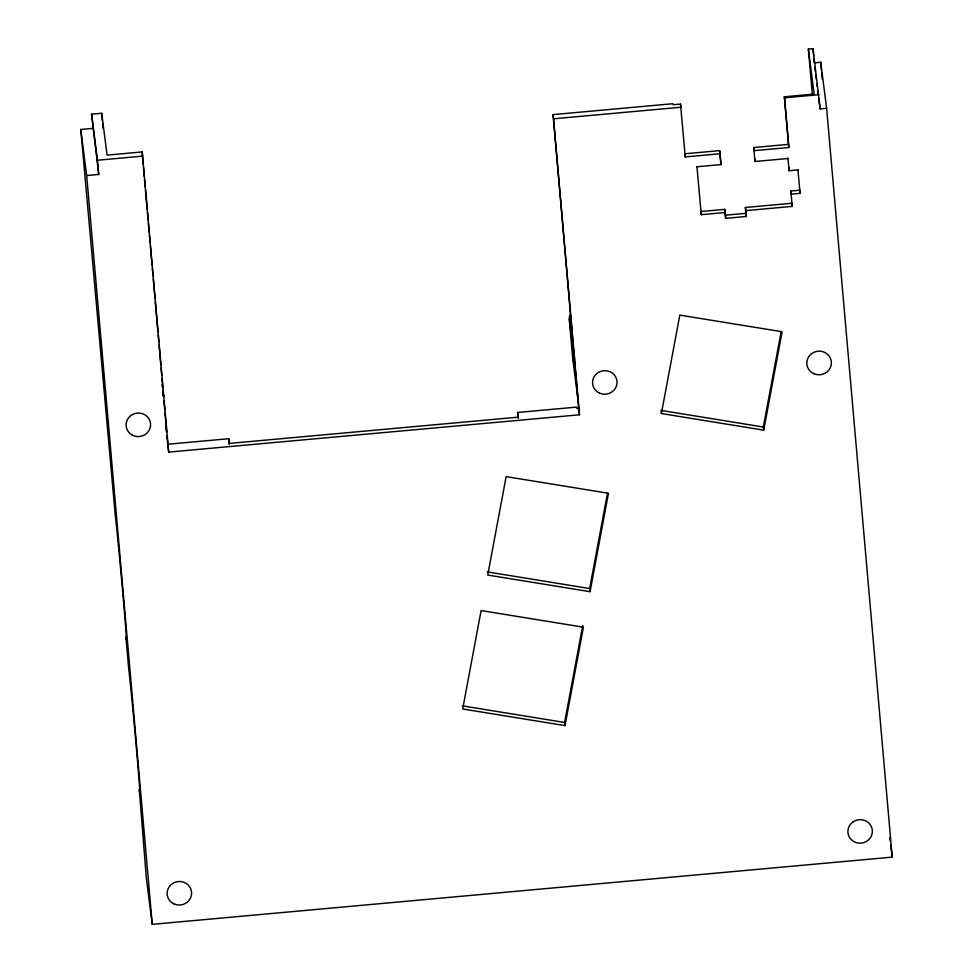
<?xml version="1.0" encoding="UTF-8"?>
<svg xmlns="http://www.w3.org/2000/svg" width="973" height="973" viewBox="0 0 973 973"><rect width="100%" height="100%" fill="white"/><g stroke="black" fill="none" stroke-linecap="round" stroke-linejoin="round"><path stroke-width="1.46" d="M565.009 725.603L583.423 627.184L481.1 610.558L462.698 708.976L565.009 725.603L564.608 722.465L582.742 625.53M590.064 591.681L608.466 493.262L506.142 476.636L487.741 575.055L590.064 591.681L589.662 588.543L607.505 493.104M661.397 413.537L679.811 315.118L782.122 331.744L763.72 430.163L661.397 413.537L661.129 411.445M763.72 430.163L763.319 427.025L781.161 331.586M92.812 128.387L80.783 129.47L86.67 175.529L98.711 174.435L91.571 114.182L101.715 113.269L107.079 155.133L142.204 151.934L168.694 452.104L579.507 414.79L553.114 114.607L672.975 103.722L673.109 104.768L680.504 104.099L680.905 107.237L553.588 118.803M812.443 95.573L808.368 49.076L813.014 48.65L820.154 108.903L826.624 108.307L892.217 857.128L152.25 924.35L146.351 878.303L139.285 789.504A63.16 0.693 84.8 0 0 136.281 746.972A63.16 0.693 84.8 0 0 128.716 668.84L125.918 636.901A63.16 0.693 84.8 0 0 122.914 594.369A63.16 0.693 84.8 0 0 115.349 516.237L80.783 129.47M826.624 108.307L820.726 62.26L814.255 62.844L813.878 58.587M788.446 144.369L753.674 147.531L754.075 150.669L788.848 147.507L784.372 96.777L814.133 94.077L808.368 49.076M91.571 114.182L97.47 160.241L142.763 156.118M784.372 96.777L784.506 97.823L818.913 94.697M720.032 153.758L719.631 150.62L684.858 153.783L685.26 156.921L720.032 153.758L720.981 164.583L697.082 166.76M754.622 158.356L755.024 161.494L788.094 158.49M788.775 167.599L789.176 170.737L798.055 169.934M790.818 191.024L799.697 190.209L800.098 193.347L791.219 194.162L790.818 191.024L792.29 206.398L745.792 210.63L745.391 207.492L791.888 203.26L792.29 206.398M725.177 212.503L724.776 209.353L700.876 211.53L701.278 214.668L725.177 212.503L725.688 218.353L746.303 216.48L745.792 210.63M746.303 216.48L745.902 213.342L725.286 215.215L724.776 209.353M167.684 444.247L228.728 438.714L229.336 443.42L518.22 417.174L517.612 412.467L576.807 407.091L577.013 408.66L578.704 408.502L579.507 414.79M660.995 410.399L763.319 427.025M487.339 571.917L589.662 588.543M462.297 705.839L564.608 722.465M814.827 67.307L815.398 71.759M815.775 74.726L816.347 79.19M816.919 83.642L817.296 86.609M817.867 91.073L818.244 94.04M818.816 98.504L820.154 108.903M889.736 837.814L890.125 840.794M890.696 845.245L892.217 857.128M720.981 164.583L719.631 150.62M725.42 216.261L725.688 218.353M570.154 314.851A9.292 8.903 -7.3 0 0 569.302 319.399L574.398 359.171L578.704 408.502M569.302 319.399L572.708 358.441L577.804 398.212A9.292 8.903 -7.3 0 0 578.327 400.475M162.053 384.712L162.43 387.655M163.002 392.07L163.561 396.498A9.292 8.903 -7.3 0 0 163.05 394.223M165.848 426.697L166.407 431.112M167.891 445.829L168.694 452.104M820.726 62.26L821.394 69.825M821.65 72.841L822.185 78.898M813.014 48.65L813.635 55.753M797.909 169.716L800.098 193.347M784.506 97.823L788.848 147.507M787.935 158.076L789.176 170.737M753.674 147.531L755.024 161.494M745.391 207.492L745.902 213.342M696.948 166.614L701.278 214.668M680.504 104.099L685.26 156.921M517.612 412.467L518.135 418.451M228.728 438.714L229.263 444.685M142.544 156.945L143.213 164.473M143.469 167.49L144.272 176.527M144.527 179.543L145.196 187.071M145.451 190.088L147.178 209.669M147.434 212.686L148.103 220.226M148.358 223.231L149.161 232.279M149.416 235.284L150.085 242.824M150.353 245.828L152.068 265.422M152.335 268.439L152.992 275.967M153.26 278.983L154.975 298.565M155.242 301.581L157.881 331.708M158.149 334.724L158.806 342.253M159.073 345.269L160.788 364.851M161.056 367.867L161.713 375.396M161.98 378.412L162.771 387.449M163.038 390.465L163.561 396.498M163.951 400.912L164.729 409.742M164.984 412.686L166.663 431.83M167.624 442.885L166.979 435.527A9.292 8.903 -7.3 0 1 166.869 437.862M101.715 113.269L102.384 120.798M102.639 123.802L103.041 128.327M97.47 160.241L98.711 174.435M86.67 175.529L152.25 924.35M553.114 114.607L574.398 359.171A9.292 8.903 -7.3 0 1 574.508 356.848M142.204 151.934L142.459 155.692M573.231 360.703A9.292 8.903 -7.3 0 1 572.708 358.441M853.139 821.844L850.767 823.936A12.26 11.761 -7.3 0 0 856.921 842.813A12.26 11.761 -7.3 0 0 872.197 829.3A12.26 11.761 -7.3 0 0 853.139 821.844M132.036 434.967A12.26 11.761 -7.3 0 0 150.584 424.885A12.26 11.761 -7.3 0 0 132.377 414.595A12.26 11.761 -7.3 0 0 132.036 434.967M813.866 373.705A12.308 11.798 -7.3 0 0 831.356 361.859A12.308 11.798 -7.3 0 0 812.078 353.345A12.308 11.798 -7.3 0 0 813.866 373.705M174.143 903.966A12.26 11.761 -7.3 0 0 191.572 892.156A12.26 11.761 -7.3 0 0 172.367 883.679A12.26 11.761 -7.3 0 0 174.143 903.966M599.587 393.141A12.26 11.761 -7.3 0 0 617.016 381.331A12.26 11.761 -7.3 0 0 597.811 372.854A12.26 11.761 -7.3 0 0 599.587 393.141"/></g></svg>
